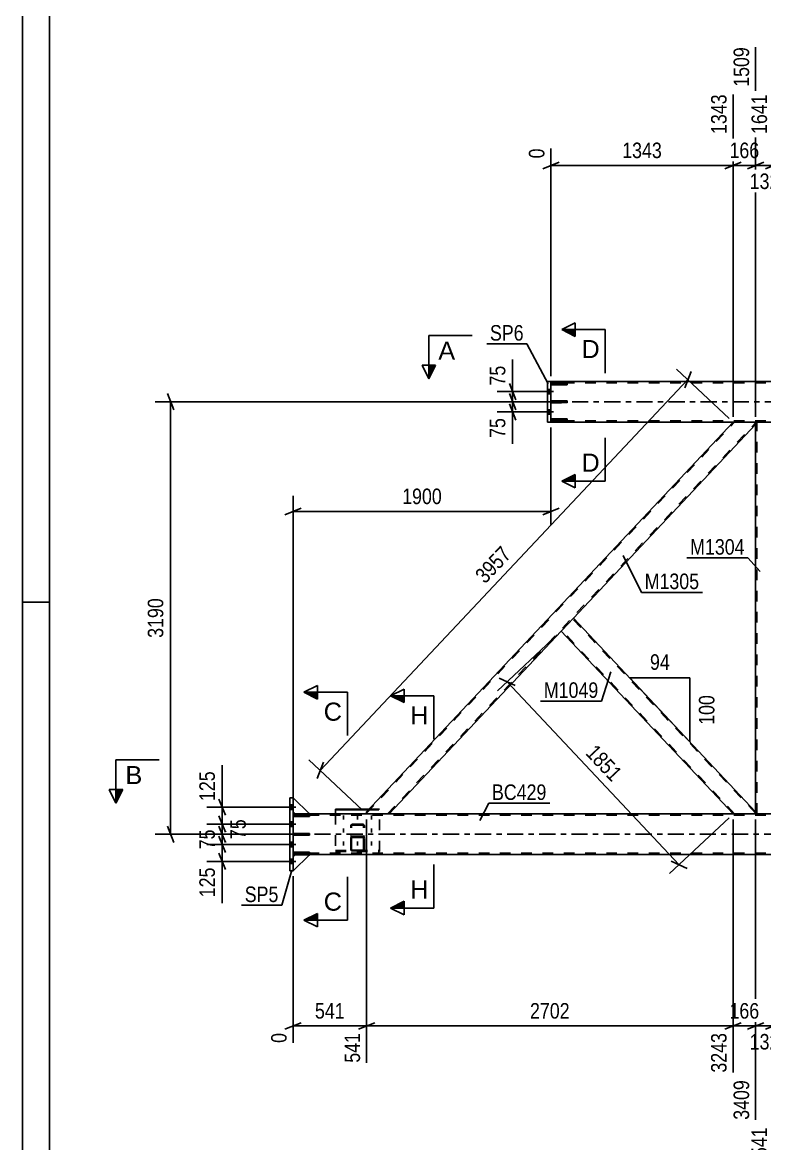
# Model space of a CAD drawing. Header units: millimetres. Extents: x -97 to 744, y -335 to 259.
# Drawn here: x -97.4 to 39.4, y -136.8 to 70 of the extents above; entities that cross this region are included whole.
import ezdxf

# ---------------------------------------------------------------- set-up
doc = ezdxf.new("R2010")
doc.units = ezdxf.units.MM
doc.linetypes.add('DXK_LINE_DOT2', pattern=[3.9198, 1.9599, -1.9599])
doc.linetypes.add('DXK_LINE_DOT3', pattern=[5.9187, 2.979, -0.9799, 0.9799, -0.9799])
doc.styles.add('Arial', font='ARIAL.TTF', dxfattribs={"height": 0.2})
doc.styles.add('Arial Narrow', font='ARIALN.TTF', dxfattribs={"height": 0.2})

# ---------------------------------------------------------------- blocks, each defined once
blk = doc.blocks.new('Unknown-761646924-1133')
at = {"color": 5, "linetype": 'Continuous'}
for p, q in [((-97.39, 259.06), (-97.39, -334.94)), ((-92.39, 254.06), (-92.39, -329.94)), ((-92.39, -36.94), (-97.39, -36.94))]:
    blk.add_line(p, q, dxfattribs=at)
blk = doc.blocks.new('Part-761646924-1869 - 1692')
at = {"color": 7, "linetype": 'DXK_LINE_DOT2'}
for p, q in [((3, 3.4), (0, 3.4)), ((0, 3.4), (0, 3.1)), ((0, 3.1), (3, 3.1)), ((0.38, 3.4), (0.38, 3.1)), ((3, 3.1), (3, 3.4))]:
    blk.add_line(p, q, dxfattribs=at)
blk = doc.blocks.new('Part-761646924-1875 - 1692')
at = {"color": 2, "linetype": 'Continuous'}
for p, q in [((0, -3.14), (3, -3.14)), ((0, -3.14), (0, -3.44)), ((3, -3.44), (0, -3.44)), ((3, -3.14), (3, -3.44))]:
    blk.add_line(p, q, dxfattribs=at)
at = {"color": 7, "linetype": 'DXK_LINE_DOT2'}
blk.add_line((0.38, -3.44), (0.38, -3.14), dxfattribs=at)
blk = doc.blocks.new('Part-761646924-1810 - 1692')
at = {"color": 2, "linetype": 'Continuous'}
for p, q in [((-47.5, -76), (-47.13, -76)), ((113.13, -76), (-44.5, -76)), ((349.28, -83.5), (-47.5, -83.5))]:
    blk.add_line(p, q, dxfattribs=at)
at = {"color": 7, "linetype": 'DXK_LINE_DOT2'}
for p, q in [((-47.5, -83.5), (-47.5, -76)), ((349.28, -76.25), (-47.5, -76.25)), ((-44.5, -76), (-47.13, -76)), ((349.28, -83.25), (-47.5, -83.25))]:
    blk.add_line(p, q, dxfattribs=at)
at = {"color": 7, "linetype": 'DXK_LINE_DOT3'}
blk.add_line((-49.5, -79.75), (349.28, -79.75), dxfattribs=at)
blk = doc.blocks.new('Part-761646924-1872 - 1692')
at = {"color": 7, "linetype": 'DXK_LINE_DOT2'}
for p, q in [((3, 0.12), (0, 0.12)), ((0, 0.12), (0, -0.18)), ((0.38, -0.18), (0.38, 0.12)), ((3, -0.18), (3, 0.12)), ((0, -0.18), (3, -0.18))]:
    blk.add_line(p, q, dxfattribs=at)
blk = doc.blocks.new('Part-761646924-1925 - 1692')
at = {"color": 7, "linetype": 'DXK_LINE_DOT2'}
for p, q in [((41.03, -3.75), (37.73, -3.75)), ((37.73, -4.16), (37.73, -3.75)), ((37.93, -76), (37.93, -3.75)), ((40.83, -76), (40.83, -3.75)), ((41.03, -4.16), (41.03, -3.75)), ((37.73, -76), (37.73, -75.59)), ((41.03, -76), (37.73, -76)), ((41.03, -76), (41.03, -75.59))]:
    blk.add_line(p, q, dxfattribs=at)
at = {"color": 2, "linetype": 'Continuous'}
for p, q in [((37.73, -75.59), (37.73, -4.16)), ((41.03, -75.59), (41.03, -4.16))]:
    blk.add_line(p, q, dxfattribs=at)
blk = doc.blocks.new('Part-761646924-1795 - 1692')
at = {"color": 2, "linetype": 'Continuous'}
for p, q in [((113.13, 3.75), (0, 3.75)), ((113.13, -3.75), (0, -3.75))]:
    blk.add_line(p, q, dxfattribs=at)
at = {"color": 7, "linetype": 'DXK_LINE_DOT2'}
for p, q in [((0, -3.75), (0, 3.75)), ((349.28, 3.5), (0, 3.5)), ((349.28, -3.5), (0, -3.5))]:
    blk.add_line(p, q, dxfattribs=at)
at = {"color": 7, "linetype": 'DXK_LINE_DOT3'}
blk.add_line((-2, 0), (349.28, 0), dxfattribs=at)
blk = doc.blocks.new('Part-761646924-1866 - 1692')
at = {"color": 7, "linetype": 'DXK_LINE_DOT2'}
for p, q in [((3, -3.17), (0, -3.17)), ((0, -3.17), (0, -3.47)), ((0, -3.47), (3, -3.47)), ((0.38, -3.47), (0.38, -3.17)), ((3, -3.47), (3, -3.17))]:
    blk.add_line(p, q, dxfattribs=at)
blk = doc.blocks.new('Part-761646924-1878 - 1692')
at = {"color": 2, "linetype": 'Continuous'}
for p, q in [((0, 3.14), (0, 3.44)), ((0, 3.44), (3, 3.44)), ((3, 3.14), (0, 3.14)), ((3, 3.44), (3, 3.14))]:
    blk.add_line(p, q, dxfattribs=at)
at = {"color": 7, "linetype": 'DXK_LINE_DOT2'}
blk.add_line((0.38, 3.14), (0.38, 3.44), dxfattribs=at)
blk = doc.blocks.new('Part-761646924-1943 - 1692')
at = {"color": 2, "linetype": 'Continuous'}
for p, q in [((0, 0.15), (3, 0.15)), ((0, 0.15), (0, -0.15)), ((3, 0.15), (3, -0.15)), ((3, -0.15), (0, -0.15))]:
    blk.add_line(p, q, dxfattribs=at)
at = {"color": 7, "linetype": 'DXK_LINE_DOT2'}
blk.add_line((0.38, -0.15), (0.38, 0.15), dxfattribs=at)
blk = doc.blocks.new('Part-761646924-2165 - 1692')
at = {"color": 2, "linetype": 'Continuous'}
for p, q in [((2.05, -42.1), (4.14, -39.87)), ((4.14, -39.87), (37.73, -75.59)), ((1.88, -42.28), (2.05, -42.1)), ((33.58, -76), (1.88, -42.28)), ((37.73, -75.59), (37.73, -76))]:
    blk.add_line(p, q, dxfattribs=at)
at = {"color": 7, "linetype": 'DXK_LINE_DOT2'}
for p, q in [((37.73, -75.88), (4, -40.02)), ((2.01, -42.14), (2.02, -42.13)), ((33.86, -76), (2.01, -42.14)), ((37.73, -76), (33.58, -76))]:
    blk.add_line(p, q, dxfattribs=at)
blk = doc.blocks.new('Part-761646924-1977 - 1692')
at = {"color": 2, "linetype": 'Continuous'}
for p, q in [((-47.5, -73), (-48.12, -73)), ((-48.12, -73), (-48.12, -86.5)), ((-47.5, -73), (-47.5, -76.18)), ((-47.5, -79.62), (-47.5, -76.48)), ((-47.5, -83.05), (-47.5, -79.92)), ((-47.5, -86.5), (-47.5, -83.35)), ((-47.5, -86.5), (-48.12, -86.5))]:
    blk.add_line(p, q, dxfattribs=at)
at = {"color": 7, "linetype": 'DXK_LINE_DOT2'}
for p, q in [((-48.12, -73), (-47.5, -73)), ((-47.5, -76.48), (-47.5, -76.18)), ((-47.5, -79.92), (-47.5, -79.62)), ((-47.5, -83.35), (-47.5, -83.05)), ((-48.12, -86.5), (-47.5, -86.5))]:
    blk.add_line(p, q, dxfattribs=at)
blk = doc.blocks.new('Part-761646924-1992 - 1692')
at = {"color": 2, "linetype": 'Continuous'}
for p, q in [((-0.63, -3.75), (-0.63, 3.75)), ((-0.63, 3.75), (0, 3.75)), ((0, 3.75), (0, 3.44)), ((0, 3.14), (0, 0.15)), ((0, -3.14), (0, -0.15)), ((-0.63, -3.75), (0, -3.75)), ((0, -3.75), (0, -3.44))]:
    blk.add_line(p, q, dxfattribs=at)
at = {"color": 7, "linetype": 'DXK_LINE_DOT2'}
for p, q in [((0, 3.75), (0, -0.15)), ((0, 3.44), (0, 3.14)), ((0, -0.15), (0, 0.15)), ((0, -3.44), (0, -3.14))]:
    blk.add_line(p, q, dxfattribs=at)
blk = doc.blocks.new('Part-761646924-2005 - 1692')
at = {"color": 7, "linetype": 'DXK_LINE_DOT2'}
for p, q in [((-44.5, -79.62), (-47.5, -79.62)), ((-47.5, -79.62), (-47.5, -79.92)), ((-47.5, -79.92), (-44.5, -79.92)), ((-47.12, -79.92), (-47.12, -79.62)), ((-44.5, -79.92), (-44.5, -79.62))]:
    blk.add_line(p, q, dxfattribs=at)
blk = doc.blocks.new('Part-761646924-2008 - 1692')
at = {"color": 2, "linetype": 'Continuous'}
for p, q in [((-47.5, -76.18), (-47.5, -76.48)), ((-47.5, -76.18), (-44.5, -76.18)), ((-47.5, -76.48), (-44.5, -76.48)), ((-44.5, -76.48), (-44.5, -76.18))]:
    blk.add_line(p, q, dxfattribs=at)
at = {"color": 7, "linetype": 'DXK_LINE_DOT2'}
blk.add_line((-47.12, -76.48), (-47.12, -76.18), dxfattribs=at)
blk = doc.blocks.new('Part-761646924-2011 - 1692')
at = {"color": 2, "linetype": 'Continuous'}
for p, q in [((-47.5, -83.05), (-47.5, -83.35)), ((-47.5, -83.05), (-44.5, -83.05)), ((-47.5, -83.35), (-44.5, -83.35)), ((-44.5, -83.35), (-44.5, -83.05))]:
    blk.add_line(p, q, dxfattribs=at)
at = {"color": 7, "linetype": 'DXK_LINE_DOT2'}
blk.add_line((-47.12, -83.35), (-47.12, -83.05), dxfattribs=at)
blk = doc.blocks.new('Part-761646924-2079 - 1692')
at = {"color": 2, "linetype": 'Continuous'}
for p, q in [((-47.13, -83.52), (-47.5, -83.89)), ((-47.5, -86.52), (-44.5, -83.52)), ((-44.5, -83.52), (-47.13, -83.52)), ((-47.5, -86.5), (-47.5, -86.52))]:
    blk.add_line(p, q, dxfattribs=at)
at = {"color": 7, "linetype": 'DXK_LINE_DOT2'}
blk.add_line((-47.5, -86.52), (-47.5, -83.89), dxfattribs=at)
blk = doc.blocks.new('Part-761646924-2014 - 1692')
at = {"color": 2, "linetype": 'Continuous'}
for p, q in [((-47.5, -79.62), (-47.5, -79.92)), ((-47.5, -79.62), (-44.5, -79.62)), ((-47.5, -79.92), (-44.5, -79.92)), ((-44.5, -79.92), (-44.5, -79.62))]:
    blk.add_line(p, q, dxfattribs=at)
at = {"color": 7, "linetype": 'DXK_LINE_DOT2'}
blk.add_line((-47.12, -79.92), (-47.12, -79.62), dxfattribs=at)
blk = doc.blocks.new('Part-761646924-2070 - 1692')
at = {"color": 7, "linetype": 'DXK_LINE_DOT2'}
for p, q in [((-47.13, -83.52), (-47.5, -83.89)), ((-47.5, -86.52), (-44.5, -83.52)), ((-47.5, -83.89), (-47.5, -86.52)), ((-44.5, -83.52), (-47.13, -83.52))]:
    blk.add_line(p, q, dxfattribs=at)
blk = doc.blocks.new('Part-761646924-2082 - 1692')
at = {"color": 7, "linetype": 'DXK_LINE_DOT2'}
for p, q in [((-47.5, -75.62), (-47.5, -73)), ((-47.5, -73), (-44.5, -76)), ((-47.13, -76), (-47.5, -75.62)), ((-44.5, -76), (-47.13, -76))]:
    blk.add_line(p, q, dxfattribs=at)
blk = doc.blocks.new('Part-761646924-2085 - 1692')
at = {"color": 2, "linetype": 'Continuous'}
for p, q in [((-47.5, -73), (-44.5, -76)), ((-47.5, -75.62), (-47.13, -76)), ((-44.5, -76), (-47.13, -76))]:
    blk.add_line(p, q, dxfattribs=at)
at = {"color": 7, "linetype": 'DXK_LINE_DOT2'}
blk.add_line((-47.5, -73), (-47.5, -75.62), dxfattribs=at)
blk = doc.blocks.new('Part-761646924-2145 - 1692')
at = {"color": 7, "linetype": 'DXK_LINE_DOT2'}
for p, q in [((-44.5, -76.18), (-47.5, -76.18)), ((-47.5, -76.18), (-47.5, -76.48)), ((-47.5, -76.48), (-44.5, -76.48)), ((-47.12, -76.48), (-47.12, -76.18)), ((-44.5, -76.48), (-44.5, -76.18))]:
    blk.add_line(p, q, dxfattribs=at)
blk = doc.blocks.new('Part-761646924-2148 - 1692')
at = {"color": 7, "linetype": 'DXK_LINE_DOT2'}
for p, q in [((-44.5, -83.05), (-47.5, -83.05)), ((-47.5, -83.05), (-47.5, -83.35)), ((-47.5, -83.35), (-44.5, -83.35)), ((-47.12, -83.35), (-47.12, -83.05)), ((-44.5, -83.35), (-44.5, -83.05))]:
    blk.add_line(p, q, dxfattribs=at)
blk = doc.blocks.new('Bolt-761646924-2156 - 1692')
at = {"linetype": 'Continuous'}
for points in [[(-0.63, 2.29), (-0.63, 1.46), (0, 1.46), (0, 2.29)], [(-0.63, 2.29), (-0.63, 1.46), (0, 1.46), (0, 2.29)], [(-0.63, -1.46), (-0.63, -2.29), (0, -2.29), (0, -1.46)], [(-0.63, -1.46), (-0.63, -2.29), (0, -2.29), (0, -1.46)]]:
    blk.add_hatch(color=1, dxfattribs=at).paths.add_polyline_path(points)
at = {"color": 1, "linetype": 'Continuous'}
for p, q in [((0, 2.29), (-0.63, 2.29)), ((0, 2.29), (-0.63, 2.29)), ((0.47, 1.88), (-2.5, 1.88)), ((0.47, 1.88), (-2.5, 1.88)), ((0, 1.46), (-0.63, 1.46)), ((0, 1.46), (-0.63, 1.46)), ((0.47, -1.87), (-2.5, -1.87)), ((0.47, -1.87), (-2.5, -1.87)), ((0, -1.46), (-0.63, -1.46)), ((0, -1.46), (-0.63, -1.46)), ((0, -2.29), (-0.63, -2.29)), ((0, -2.29), (-0.63, -2.29))]:
    blk.add_line(p, q, dxfattribs=at)
blk = doc.blocks.new('Bolt-761646924-2157 - 1692')
at = {"linetype": 'Continuous'}
for points in [[(-48.12, -74.34), (-48.12, -75.16), (-47.5, -75.16), (-47.5, -74.34)], [(-48.12, -74.34), (-48.12, -75.16), (-47.5, -75.16), (-47.5, -74.34)], [(-48.12, -74.34), (-48.12, -75.16), (-47.5, -75.16), (-47.5, -74.34)], [(-48.12, -77.46), (-48.12, -78.29), (-47.5, -78.29), (-47.5, -77.46)], [(-48.12, -77.46), (-48.12, -78.29), (-47.5, -78.29), (-47.5, -77.46)], [(-48.12, -81.21), (-48.12, -82.04), (-47.5, -82.04), (-47.5, -81.21)], [(-48.12, -81.21), (-48.12, -82.04), (-47.5, -82.04), (-47.5, -81.21)], [(-48.12, -84.34), (-48.12, -85.16), (-47.5, -85.16), (-47.5, -84.34)], [(-48.12, -84.34), (-48.12, -85.16), (-47.5, -85.16), (-47.5, -84.34)], [(-48.12, -84.34), (-48.12, -85.16), (-47.5, -85.16), (-47.5, -84.34)]]:
    blk.add_hatch(color=1, dxfattribs=at).paths.add_polyline_path(points)
at = {"color": 1, "linetype": 'Continuous'}
for p, q in [((-47.5, -74.34), (-48.12, -74.34)), ((-47.5, -74.34), (-48.12, -74.34)), ((-47.5, -74.34), (-48.12, -74.34)), ((-47.02, -74.75), (-50, -74.75)), ((-47.02, -74.75), (-50, -74.75)), ((-47.02, -74.75), (-50, -74.75)), ((-47.5, -75.16), (-48.12, -75.16)), ((-47.5, -75.16), (-48.12, -75.16)), ((-47.5, -75.16), (-48.12, -75.16)), ((-47.02, -77.87), (-50, -77.87)), ((-47.02, -77.87), (-50, -77.87)), ((-47.5, -77.46), (-48.12, -77.46)), ((-47.5, -77.46), (-48.12, -77.46)), ((-47.5, -78.29), (-48.12, -78.29)), ((-47.5, -78.29), (-48.12, -78.29)), ((-47.02, -81.62), (-50, -81.62)), ((-47.02, -81.62), (-50, -81.62)), ((-47.5, -81.21), (-48.12, -81.21)), ((-47.5, -81.21), (-48.12, -81.21)), ((-47.5, -82.04), (-48.12, -82.04)), ((-47.5, -82.04), (-48.12, -82.04)), ((-47.02, -84.75), (-50, -84.75)), ((-47.02, -84.75), (-50, -84.75)), ((-47.02, -84.75), (-50, -84.75)), ((-47.5, -84.34), (-48.12, -84.34)), ((-47.5, -84.34), (-48.12, -84.34)), ((-47.5, -84.34), (-48.12, -84.34)), ((-47.5, -85.16), (-48.12, -85.16)), ((-47.5, -85.16), (-48.12, -85.16)), ((-47.5, -85.16), (-48.12, -85.16))]:
    blk.add_line(p, q, dxfattribs=at)
blk = doc.blocks.new('Part-761646924-2185 - 1692')
at = {"color": 2, "linetype": 'Continuous'}
for p, q in [((-33.97, -75.59), (33.58, -3.75)), ((37.73, -3.75), (37.73, -4.16)), ((37.73, -4.16), (4.14, -39.87)), ((-29.83, -76), (1.88, -42.28)), ((-33.97, -76), (-33.97, -75.59))]:
    blk.add_line(p, q, dxfattribs=at)
at = {"color": 7, "linetype": 'DXK_LINE_DOT2'}
for p, q in [((-33.97, -75.88), (33.86, -3.75)), ((-30.11, -76), (37.73, -3.87)), ((33.58, -3.75), (37.73, -3.75)), ((1.88, -42.28), (4.14, -39.87)), ((-33.97, -76), (-29.83, -76))]:
    blk.add_line(p, q, dxfattribs=at)
blk = doc.blocks.new('Part-761646924-2195 - 1692')
at = {"color": 7, "linetype": 'DXK_LINE_DOT2'}
for p, q in [((-36.87, -78.19), (-36.85, -78.08)), ((-36.87, -82.5), (-36.87, -78.19)), ((-36.85, -78.08), (-36.79, -77.99)), ((-36.79, -77.99), (-36.69, -77.93)), ((-36.71, -78.14), (-36.72, -78.19)), ((-36.72, -82.5), (-36.72, -78.19)), ((-36.68, -78.09), (-36.71, -78.14)), ((-36.69, -77.93), (-36.57, -77.91)), ((-36.63, -78.06), (-36.68, -78.09)), ((-36.57, -78.05), (-36.63, -78.06)), ((-36.57, -77.91), (-34.67, -77.91)), ((-36.57, -78.05), (-34.67, -78.05)), ((-34.67, -77.91), (-34.56, -77.93)), ((-34.62, -78.06), (-34.67, -78.05)), ((-34.57, -78.09), (-34.62, -78.06)), ((-34.54, -78.14), (-34.57, -78.09)), ((-34.56, -77.93), (-34.46, -77.99)), ((-34.52, -78.19), (-34.54, -78.14)), ((-34.52, -82.5), (-34.52, -78.19)), ((-34.46, -77.99), (-34.4, -78.08)), ((-34.4, -78.08), (-34.37, -78.19)), ((-34.37, -82.5), (-34.37, -78.19)), ((-36.85, -80.08), (-36.87, -79.98)), ((-36.85, -80.36), (-36.87, -80.48)), ((-36.79, -80.18), (-36.85, -80.08)), ((-36.69, -80.24), (-36.79, -80.18)), ((-36.72, -79.98), (-36.71, -80.03)), ((-36.72, -80.48), (-36.71, -80.42)), ((-36.71, -80.03), (-36.68, -80.08)), ((-36.71, -80.42), (-36.68, -80.37)), ((-36.57, -80.16), (-36.69, -80.19)), ((-36.57, -80.26), (-36.69, -80.24)), ((-36.68, -80.08), (-36.63, -80.11)), ((-36.68, -80.37), (-36.63, -80.33)), ((-36.63, -80.11), (-36.57, -80.12)), ((-36.63, -80.33), (-36.57, -80.32)), ((-36.57, -80.12), (-34.67, -80.12)), ((-36.57, -80.16), (-34.67, -80.16)), ((-36.57, -80.26), (-34.67, -80.26)), ((-36.57, -80.32), (-34.67, -80.32)), ((-34.67, -80.12), (-34.62, -80.11)), ((-34.56, -80.19), (-34.67, -80.16)), ((-34.56, -80.24), (-34.67, -80.26)), ((-34.67, -80.32), (-34.62, -80.33)), ((-34.62, -80.11), (-34.57, -80.08)), ((-34.62, -80.33), (-34.57, -80.37)), ((-34.57, -80.08), (-34.54, -80.03)), ((-34.57, -80.37), (-34.54, -80.42)), ((-34.46, -80.18), (-34.56, -80.24)), ((-34.54, -80.03), (-34.52, -79.98)), ((-34.54, -80.42), (-34.52, -80.48)), ((-34.4, -80.08), (-34.46, -80.18)), ((-34.37, -79.98), (-34.4, -80.08)), ((-34.37, -80.48), (-34.4, -80.36)), ((-36.87, -82.5), (-36.85, -82.63)), ((-36.71, -82.56), (-36.72, -82.5)), ((-36.68, -82.62), (-36.71, -82.56)), ((-36.63, -82.65), (-36.68, -82.62)), ((-36.57, -82.66), (-36.63, -82.65)), ((-36.57, -82.66), (-34.67, -82.66)), ((-34.62, -82.65), (-34.67, -82.66)), ((-34.57, -82.62), (-34.62, -82.65)), ((-34.54, -82.56), (-34.57, -82.62)), ((-34.52, -82.5), (-34.54, -82.56)), ((-34.4, -82.63), (-34.37, -82.5)), ((-36.69, -82.8), (-36.57, -82.82)), ((-36.57, -82.82), (-34.67, -82.82)), ((-34.67, -82.82), (-34.56, -82.8))]:
    blk.add_line(p, q, dxfattribs=at)
for centre, start, end in [((-36.56, -80.47), 114.32, 159.2417), ((-34.69, -80.47), 20.7583, 65.68), ((-36.56, -82.52), 200.7583, 245.68), ((-34.69, -82.52), 294.32, 339.2417)]:
    blk.add_arc(centre, 0.31, start, end, dxfattribs=at)
blk = doc.blocks.new('Part-761646924-2203 - 1692')
at = {"color": 2, "linetype": 'Continuous'}
for p, q in [((-39.69, -75.13), (-33.54, -75.13)), ((-39.69, -76), (-39.69, -75.13)), ((-39.69, -75.27), (-33.67, -75.27))]:
    blk.add_line(p, q, dxfattribs=at)
at = {"color": 7, "linetype": 'DXK_LINE_DOT2'}
for p, q in [((-39.69, -76), (-39.69, -82.9)), ((-33.67, -75.27), (-31.56, -75.27)), ((-33.54, -75.13), (-31.56, -75.13)), ((-31.56, -82.9), (-31.56, -75.13)), ((-39.69, -82.76), (-31.56, -82.76)), ((-39.69, -82.9), (-31.56, -82.9))]:
    blk.add_line(p, q, dxfattribs=at)
blk = doc.blocks.new('Bolt-761646924-2204 - 1692')
at = {"color": 1, "linetype": 'DXK_LINE_DOT2'}
for p, q in [((-38.19, -76.29), (-38.19, -77)), ((-35.62, -76.29), (-35.62, -77)), ((-33.06, -76.29), (-33.06, -77)), ((-38.19, -78.7), (-38.19, -79.41)), ((-33.06, -78.7), (-33.06, -79.41)), ((-38.19, -81.11), (-38.19, -81.82)), ((-35.62, -81.11), (-35.62, -81.82)), ((-33.06, -81.11), (-33.06, -81.82))]:
    blk.add_line(p, q, dxfattribs=at)
blk = doc.blocks.new('StraightDimension-761646924-2824 - 1692')
at = {"color": 7, "linetype": 'Continuous'}
for p, q in [((37.73, -77), (37.73, -132.4)), ((41.03, -76.59), (41.03, -141.1)), ((36.23, -115.69), (39.23, -114.49)), ((37.73, -115.09), (41.03, -115.09)), ((42.53, -114.49), (39.53, -115.69))]:
    blk.add_line(p, q, dxfattribs=at)
at = {"color": 0}
blk.add_wipeout([(42.72, -120.04), (42.72, -115.84), (36.03, -115.84), (36.03, -120.04)], dxfattribs=at)
at = {"color": 0, "linetype": 'Continuous'}
blk.add_wipeout([(40.43, -133.19), (36.23, -133.19), (36.23, -141.7), (40.43, -141.7)], dxfattribs=at)
at = {"color": 3, "style": 'Arial Narrow'}
blk.add_text('132', height=2.863, dxfattribs=at).set_placement((36.63, -119.44))
at = {"color": 3, "linetype": 'Continuous', "style": 'Arial Narrow'}
blk.add_text('3541', height=2.863, rotation=90.0002, dxfattribs=at).set_placement((39.83, -141.1))
blk = doc.blocks.new('StraightDimension-761646924-3121 - 1692')
at = {"color": 7, "linetype": 'Continuous'}
for p, q in [((0, -4.75), (0, -22.62)), ((-47.5, -75), (-47.5, -17.37)), ((-46, -19.62), (-49, -20.82)), ((-47.5, -20.22), (0, -20.22)), ((-1.5, -20.82), (1.5, -19.62))]:
    blk.add_line(p, q, dxfattribs=at)
at = {"color": 0}
blk.add_wipeout([(-19.49, -19.47), (-19.49, -15.27), (-28.01, -15.27), (-28.01, -19.47)], dxfattribs=at)
at = {"color": 3, "style": 'Arial Narrow'}
blk.add_text('1900', height=2.863, dxfattribs=at).set_placement((-27.41, -18.87))
blk = doc.blocks.new('StraightDimension-761646924-3189 - 1692')
at = {"color": 7, "linetype": 'Continuous'}
for p, q in [((32.86, -3.06), (23.17, 6.04)), ((24.66, 2.58), (25.84, 5.59)), ((-42.51, -67.97), (25.25, 4.09)), ((-34.7, -75.31), (-44.59, -66.02)), ((-41.92, -66.47), (-43.1, -69.47))]:
    blk.add_line(p, q, dxfattribs=at)
at = {"color": 0}
blk.add_wipeout([(-6.26, -28.33), (-9.32, -25.45), (-15.15, -31.65), (-12.09, -34.53)], dxfattribs=at)
at = {"color": 3, "style": 'Arial Narrow'}
blk.add_text('3957', height=2.863, rotation=46.7591, dxfattribs=at).set_placement((-12.12, -33.68))
blk = doc.blocks.new('StraightDimension-761646924-3138 - 1692')
at = {"color": 7, "linetype": 'Continuous'}
for p, q in [((-7.65, 3.38), (-6.45, 0.38)), ((-2.46, 1.88), (-9.9, 1.88)), ((-6.45, -1.5), (-7.65, 1.5)), ((-7.05, 0), (-7.05, 1.88)), ((-1, 0), (-9.9, 0))]:
    blk.add_line(p, q, dxfattribs=at)
at = {"color": 0}
blk.add_wipeout([(-7.8, 7.26), (-12, 7.26), (-12, 2.4), (-7.8, 2.4)], dxfattribs=at)
at = {"color": 7, "linetype": 'Continuous'}
blk.add_line((-7.05, 1.88), (-7.05, 7.78), dxfattribs=at)
blk.add_line((-7.05, 1.88), (-7.05, 7.78), dxfattribs=at)
at = {"color": 3, "style": 'Arial Narrow'}
blk.add_text('75', height=2.863, rotation=90.0002, dxfattribs=at).set_placement((-8.4, 3))
blk = doc.blocks.new('StraightDimension-761646924-3228 - 1692')
at = {"color": 7, "linetype": 'Continuous'}
for p, q in [((-61.17, -76.37), (-59.97, -79.37)), ((-49.12, -77.87), (-62.97, -77.87)), ((-59.97, -81.25), (-61.17, -78.25)), ((-60.57, -79.75), (-60.57, -77.87)), ((-48.5, -79.75), (-62.97, -79.75))]:
    blk.add_line(p, q, dxfattribs=at)
at = {"color": 0}
blk.add_wipeout([(-55.62, -76.38), (-59.82, -76.38), (-59.82, -81.24), (-55.62, -81.24)], dxfattribs=at)
at = {"color": 3, "style": 'Arial Narrow'}
blk.add_text('75', height=2.863, rotation=90.0002, dxfattribs=at).set_placement((-56.22, -80.64))
blk = doc.blocks.new('StraightDimension-761646924-2552 - 1692')
at = {"color": 7, "linetype": 'Continuous'}
for p, q in [((1.15, -42.97), (-9.83, -53.29)), ((-6.61, -52.33), (-9.54, -50.96)), ((-8.08, -51.64), (23.63, -85.36)), ((32.86, -76.69), (21.88, -87.01)), ((22.17, -84.68), (25.09, -86.04))]:
    blk.add_line(p, q, dxfattribs=at)
at = {"color": 0}
blk.add_wipeout([(11.24, -71.09), (14.3, -68.21), (8.47, -62.01), (5.41, -64.89)], dxfattribs=at)
at = {"color": 3, "style": 'Arial Narrow'}
blk.add_text('1851', height=2.863, rotation=-46.7591, dxfattribs=at).set_placement((6.25, -64.91))
blk = doc.blocks.new('StraightDimension-761646924-2284 - 1692')
at = {"color": 7, "linetype": 'Continuous'}
for p, q in [((33.58, -2.75), (33.58, 56.69)), ((0, 4.75), (0, 46.71)), ((1.5, 44.18), (-1.5, 42.98)), ((0, 43.58), (33.58, 43.58)), ((32.08, 42.98), (35.08, 44.18))]:
    blk.add_line(p, q, dxfattribs=at)
at = {"color": 0, "linetype": 'Continuous'}
for points in [[(32.98, 57.29), (28.78, 57.29), (28.78, 48.78), (32.98, 48.78)], [(-0.6, 47.31), (-4.8, 47.31), (-4.8, 44.28), (-0.6, 44.28)]]:
    blk.add_wipeout(points, dxfattribs=at)
at = {"color": 0}
blk.add_wipeout([(21.05, 44.33), (21.05, 48.53), (12.54, 48.53), (12.54, 44.33)], dxfattribs=at)
at = {"color": 3, "linetype": 'Continuous', "style": 'Arial Narrow'}
for s, height, p in [('1343', 2.863, (32.38, 49.38)), ('0', 2.86, (-1.2, 44.88))]:
    blk.add_text(s, height=height, rotation=90.0002, dxfattribs=at).set_placement(p)
at = {"color": 3, "style": 'Arial Narrow'}
blk.add_text('1343', height=2.863, dxfattribs=at).set_placement((13.14, 44.93))
blk = doc.blocks.new('StraightDimension-761646924-2297 - 1692')
at = {"color": 7, "linetype": 'Continuous'}
for p, q in [((37.73, -2.75), (37.73, 65.39)), ((33.58, -2.75), (33.58, 56.69)), ((32.08, 42.98), (35.08, 44.18)), ((33.58, 43.58), (37.73, 43.58)), ((39.23, 44.18), (36.23, 42.98))]:
    blk.add_line(p, q, dxfattribs=at)
at = {"color": 0, "linetype": 'Continuous'}
blk.add_wipeout([(37.13, 65.99), (32.93, 65.99), (32.93, 57.48), (37.13, 57.48)], dxfattribs=at)
at = {"color": 0}
blk.add_wipeout([(39, 44.33), (39, 48.53), (32.31, 48.53), (32.31, 44.33)], dxfattribs=at)
at = {"color": 3, "linetype": 'Continuous', "style": 'Arial Narrow'}
blk.add_text('1509', height=2.863, rotation=90.0002, dxfattribs=at).set_placement((36.53, 58.08))
at = {"color": 3, "style": 'Arial Narrow'}
blk.add_text('166', height=2.863, dxfattribs=at).set_placement((32.91, 44.93))
blk = doc.blocks.new('StraightDimension-761646924-2312 - 1692')
at = {"color": 7, "linetype": 'Continuous'}
for p, q in [((37.73, -2.75), (37.73, 65.39)), ((41.03, -3.16), (41.03, 56.69)), ((36.23, 42.98), (39.23, 44.18)), ((37.73, 43.58), (41.03, 43.58)), ((42.53, 44.18), (39.53, 42.98))]:
    blk.add_line(p, q, dxfattribs=at)
at = {"color": 0, "linetype": 'Continuous'}
blk.add_wipeout([(40.43, 57.29), (36.23, 57.29), (36.23, 48.78), (40.43, 48.78)], dxfattribs=at)
at = {"color": 0}
blk.add_wipeout([(42.72, 38.63), (42.72, 42.83), (36.03, 42.83), (36.03, 38.63)], dxfattribs=at)
at = {"color": 3, "linetype": 'Continuous', "style": 'Arial Narrow'}
blk.add_text('1641', height=2.863, rotation=90.0002, dxfattribs=at).set_placement((39.83, 49.38))
at = {"color": 3, "style": 'Arial Narrow'}
blk.add_text('132', height=2.863, dxfattribs=at).set_placement((36.63, 39.23))
blk = doc.blocks.new('StraightDimension-761646924-2840 - 1692')
at = {"color": 7, "linetype": 'Continuous'}
for p, q in [((33.58, -77), (33.58, -123.7)), ((37.73, -77), (37.73, -132.4)), ((32.08, -115.69), (35.08, -114.49)), ((33.58, -115.09), (37.73, -115.09)), ((39.23, -114.49), (36.23, -115.69))]:
    blk.add_line(p, q, dxfattribs=at)
at = {"color": 0}
blk.add_wipeout([(39, -114.34), (39, -110.14), (32.31, -110.14), (32.31, -114.34)], dxfattribs=at)
at = {"color": 0, "linetype": 'Continuous'}
blk.add_wipeout([(37.13, -124.49), (32.93, -124.49), (32.93, -133), (37.13, -133)], dxfattribs=at)
at = {"color": 3, "style": 'Arial Narrow'}
blk.add_text('166', height=2.863, dxfattribs=at).set_placement((32.91, -113.74))
at = {"color": 3, "linetype": 'Continuous', "style": 'Arial Narrow'}
blk.add_text('3409', height=2.863, rotation=90.0002, dxfattribs=at).set_placement((36.53, -132.4))
blk = doc.blocks.new('StraightDimension-761646924-2860 - 1692')
at = {"color": 7, "linetype": 'Continuous'}
for p, q in [((-33.97, -77), (-33.97, -121.87)), ((33.58, -77), (33.58, -123.7)), ((-32.47, -114.49), (-35.47, -115.69)), ((-33.97, -115.09), (33.58, -115.09)), ((32.08, -115.69), (35.08, -114.49))]:
    blk.add_line(p, q, dxfattribs=at)
at = {"color": 0}
blk.add_wipeout([(4.06, -114.34), (4.06, -110.14), (-4.45, -110.14), (-4.45, -114.34)], dxfattribs=at)
at = {"color": 0, "linetype": 'Continuous'}
blk.add_wipeout([(32.98, -115.79), (28.78, -115.79), (28.78, -124.3), (32.98, -124.3)], dxfattribs=at)
at = {"color": 3, "style": 'Arial Narrow'}
blk.add_text('2702', height=2.863, dxfattribs=at).set_placement((-3.85, -113.74))
at = {"color": 3, "linetype": 'Continuous', "style": 'Arial Narrow'}
blk.add_text('3243', height=2.863, rotation=90.0002, dxfattribs=at).set_placement((32.38, -123.7))
blk = doc.blocks.new('StraightDimension-761646924-2880 - 1692')
at = {"color": 7, "linetype": 'Continuous'}
for p, q in [((-33.97, -77), (-33.97, -121.87)), ((-47.5, -87.5), (-47.5, -118.22)), ((-46, -114.49), (-49, -115.69)), ((-47.5, -115.09), (-33.97, -115.09)), ((-35.47, -115.69), (-32.47, -114.49))]:
    blk.add_line(p, q, dxfattribs=at)
at = {"color": 0}
blk.add_wipeout([(-37.4, -114.34), (-37.4, -110.14), (-44.08, -110.14), (-44.08, -114.34)], dxfattribs=at)
at = {"color": 0, "linetype": 'Continuous'}
for points in [[(-48.1, -115.79), (-52.3, -115.79), (-52.3, -118.82), (-48.1, -118.82)], [(-34.58, -115.79), (-38.78, -115.79), (-38.78, -122.47), (-34.58, -122.47)]]:
    blk.add_wipeout(points, dxfattribs=at)
at = {"color": 3, "style": 'Arial Narrow'}
blk.add_text('541', height=2.863, dxfattribs=at).set_placement((-43.48, -113.74))
at = {"color": 3, "linetype": 'Continuous', "style": 'Arial Narrow'}
for s, height, p in [('0', 2.86, (-48.7, -118.22)), ('541', 2.863, (-35.17, -121.87))]:
    blk.add_text(s, height=height, rotation=90.0002, dxfattribs=at).set_placement(p)
blk = doc.blocks.new('StraightDimension-761646924-3146 - 1692')
at = {"color": 7, "linetype": 'Continuous'}
for p, q in [((-7.65, 1.5), (-6.45, -1.5)), ((-1, 0), (-9.9, 0)), ((-2.46, -1.88), (-9.9, -1.88)), ((-6.45, -3.38), (-7.65, -0.38)), ((-7.05, -1.88), (-7.05, 0))]:
    blk.add_line(p, q, dxfattribs=at)
at = {"color": 0}
blk.add_wipeout([(-7.8, -2.4), (-12, -2.4), (-12, -7.26), (-7.8, -7.26)], dxfattribs=at)
at = {"color": 7, "linetype": 'Continuous'}
blk.add_line((-7.05, -1.88), (-7.05, -7.78), dxfattribs=at)
blk.add_line((-7.05, -1.88), (-7.05, -7.78), dxfattribs=at)
at = {"color": 3, "style": 'Arial Narrow'}
blk.add_text('75', height=2.863, rotation=90.0002, dxfattribs=at).set_placement((-8.4, -6.66))
blk = doc.blocks.new('AngleDimension-761646924-3214 - 1692')
at = {"color": 7, "linetype": 'Continuous'}
for p, q in [((15.55, -52), (14.53, -50.93)), ((25.63, -50.93), (14.53, -50.93)), ((25.63, -62.73), (14.53, -50.93)), ((25.63, -62.73), (25.63, -50.93))]:
    blk.add_line(p, q, dxfattribs=at)
at = {"color": 0}
for points in [[(22.51, -50.03), (22.51, -45.83), (17.66, -45.83), (17.66, -50.03)], [(30.73, -53.49), (26.53, -53.49), (26.53, -60.17), (30.73, -60.17)]]:
    blk.add_wipeout(points, dxfattribs=at)
at = {"color": 3, "style": 'Arial Narrow'}
blk.add_text('94', height=2.863, dxfattribs=at).set_placement((18.26, -49.43))
blk.add_text('100', height=2.863, rotation=90.0002, dxfattribs=at).set_placement((30.13, -59.57))
blk = doc.blocks.new('StraightDimension-761646924-3245 - 1692')
at = {"color": 7, "linetype": 'Continuous'}
for p, q in [((-61.17, -78.25), (-59.97, -81.25)), ((-48.5, -79.75), (-63.42, -79.75)), ((-59.97, -83.12), (-61.17, -80.12)), ((-60.57, -81.62), (-60.57, -79.75)), ((-49.12, -81.62), (-63.42, -81.62))]:
    blk.add_line(p, q, dxfattribs=at)
at = {"color": 0}
blk.add_wipeout([(-61.32, -78.26), (-65.52, -78.26), (-65.52, -83.12), (-61.32, -83.12)], dxfattribs=at)
at = {"color": 3, "style": 'Arial Narrow'}
blk.add_text('75', height=2.863, rotation=90.0002, dxfattribs=at).set_placement((-61.92, -82.52))
blk = doc.blocks.new('StraightDimension-761646924-3262 - 1692')
at = {"color": 7, "linetype": 'Continuous'}
for p, q in [((-61.17, -80.12), (-59.97, -83.12)), ((-49.12, -81.62), (-63.42, -81.62)), ((-60.57, -84.75), (-60.57, -81.62)), ((-49.12, -84.75), (-63.42, -84.75)), ((-59.97, -86.25), (-61.17, -83.25))]:
    blk.add_line(p, q, dxfattribs=at)
at = {"color": 0}
blk.add_wipeout([(-61.32, -85.27), (-65.52, -85.27), (-65.52, -91.96), (-61.32, -91.96)], dxfattribs=at)
at = {"color": 7, "linetype": 'Continuous'}
blk.add_line((-60.57, -84.75), (-60.57, -92.48), dxfattribs=at)
blk.add_line((-60.57, -84.75), (-60.57, -92.48), dxfattribs=at)
at = {"color": 3, "style": 'Arial Narrow'}
blk.add_text('125', height=2.863, rotation=90.0002, dxfattribs=at).set_placement((-61.92, -91.36))
blk = doc.blocks.new('StraightDimension-761646924-3275 - 1692')
at = {"color": 7, "linetype": 'Continuous'}
for p, q in [((-61.17, -73.25), (-59.97, -76.25)), ((-49.12, -74.75), (-63.42, -74.75)), ((-59.97, -79.37), (-61.17, -76.37)), ((-60.57, -77.87), (-60.57, -74.75)), ((-49.12, -77.87), (-63.42, -77.87))]:
    blk.add_line(p, q, dxfattribs=at)
at = {"color": 0}
blk.add_wipeout([(-61.32, -67.54), (-65.52, -67.54), (-65.52, -74.22), (-61.32, -74.22)], dxfattribs=at)
at = {"color": 7, "linetype": 'Continuous'}
blk.add_line((-60.57, -74.75), (-60.57, -67.02), dxfattribs=at)
blk.add_line((-60.57, -74.75), (-60.57, -67.02), dxfattribs=at)
at = {"color": 3, "style": 'Arial Narrow'}
blk.add_text('125', height=2.863, rotation=90.0002, dxfattribs=at).set_placement((-61.92, -73.62))
blk = doc.blocks.new('StraightDimension-761646924-10900 - 1692')
at = {"color": 7, "linetype": 'Continuous'}
for p, q in [((-69.48, -1.5), (-70.68, 1.5)), ((-1, 0), (-72.93, 0)), ((-70.08, -79.75), (-70.08, 0)), ((-70.68, -78.25), (-69.48, -81.25)), ((-49.12, -79.75), (-72.93, -79.75))]:
    blk.add_line(p, q, dxfattribs=at)
at = {"color": 0}
blk.add_wipeout([(-70.83, -35.62), (-75.03, -35.62), (-75.03, -44.13), (-70.83, -44.13)], dxfattribs=at)
at = {"color": 3, "style": 'Arial Narrow'}
blk.add_text('3190', height=2.863, rotation=90.0002, dxfattribs=at).set_placement((-71.43, -43.53))
blk = doc.blocks.new('Mark-761646924-1806 - 1692')
at = {"color": 0}
blk.add_wipeout([(-0.81, -73.42), (-0.81, -70.42), (-10.86, -70.42), (-10.86, -73.42)], dxfattribs=at)
blk.add_wipeout([(-0.81, -73.42), (-0.81, -70.42), (-10.86, -70.42), (-10.86, -73.42)], dxfattribs=at)
at = {"color": 30, "linetype": 'Continuous'}
for p, q in [((-13.09, -77.22), (-11.46, -74.02)), ((-11.46, -74.02), (-0.21, -74.02))]:
    blk.add_line(p, q, dxfattribs=at)
at = {"color": 3, "style": 'Arial Narrow'}
blk.add_text('BC429', height=2.863, dxfattribs=at).set_placement((-10.86, -73.42))
blk = doc.blocks.new('SectionMark-761646924-11149 - 1692')
at = {"linetype": 'Continuous'}
for points in [[(-27.06, -54.23), (-27.06, -55.48), (-29.56, -54.23)], [(-27.06, -92.1), (-27.06, -93.35), (-29.56, -93.35)]]:
    blk.add_hatch(color=6, dxfattribs=at).paths.add_polyline_path(points)
at = {"color": 6, "linetype": 'Continuous'}
for p, q in [((-29.56, -54.23), (-27.06, -52.98)), ((-27.06, -55.48), (-27.06, -52.98)), ((-21.56, -54.23), (-29.56, -54.23)), ((-29.56, -54.23), (-27.06, -55.48)), ((-29.56, -93.35), (-27.06, -92.1)), ((-27.06, -92.1), (-27.06, -94.6)), ((-21.56, -93.35), (-29.56, -93.35)), ((-27.06, -94.6), (-29.56, -93.35))]:
    blk.add_line(p, q, dxfattribs=at)
at = {"color": 0, "linetype": 'Continuous'}
for points in [[(-22.56, -59.48), (-22.56, -55.98), (-25.93, -55.98), (-25.93, -59.48)], [(-22.56, -91.6), (-22.56, -88.1), (-25.93, -88.1), (-25.93, -91.6)]]:
    blk.add_wipeout(points, dxfattribs=at)
at = {"color": 6, "linetype": 'Continuous'}
for p, q in [((-21.56, -54.23), (-21.56, -62.23)), ((-21.56, -93.35), (-21.56, -85.35))]:
    blk.add_line(p, q, dxfattribs=at)
at = {"color": 3, "linetype": 'Continuous', "style": 'Arial'}
for p in [(-25.93, -59.48), (-25.93, -91.6)]:
    blk.add_text('H', height=3.34, dxfattribs=at).set_placement(p)
blk = doc.blocks.new('SectionMark-761646924-3425 - 1692')
at = {"linetype": 'Continuous'}
for points in [[(-43, -53.56), (-43, -54.81), (-45.5, -53.56)], [(-43, -94.34), (-43, -95.59), (-45.5, -95.59)]]:
    blk.add_hatch(color=6, dxfattribs=at).paths.add_polyline_path(points)
at = {"color": 6, "linetype": 'Continuous'}
for p, q in [((-45.5, -53.56), (-43, -52.31)), ((-37.5, -53.56), (-45.5, -53.56)), ((-45.5, -53.56), (-43, -54.81)), ((-43, -54.81), (-43, -52.31)), ((-45.5, -95.59), (-43, -94.34)), ((-43, -94.34), (-43, -96.84)), ((-37.5, -95.59), (-45.5, -95.59)), ((-43, -96.84), (-45.5, -95.59))]:
    blk.add_line(p, q, dxfattribs=at)
at = {"color": 0, "linetype": 'Continuous'}
for points in [[(-38.5, -58.81), (-38.5, -55.31), (-41.87, -55.31), (-41.87, -58.81)], [(-38.5, -93.84), (-38.5, -90.34), (-41.87, -90.34), (-41.87, -93.84)]]:
    blk.add_wipeout(points, dxfattribs=at)
at = {"color": 6, "linetype": 'Continuous'}
for p, q in [((-37.5, -53.56), (-37.5, -61.56)), ((-37.5, -95.59), (-37.5, -87.59))]:
    blk.add_line(p, q, dxfattribs=at)
at = {"color": 3, "linetype": 'Continuous', "style": 'Arial'}
for p in [(-41.87, -58.81), (-41.87, -93.84)]:
    blk.add_text('C', height=3.34, dxfattribs=at).set_placement(p)
blk = doc.blocks.new('Mark-761646924-1921 - 1692')
at = {"color": 0}
blk.add_wipeout([(35.72, -28.19), (35.72, -25.19), (25.66, -25.19), (25.66, -28.19)], dxfattribs=at)
blk.add_wipeout([(35.72, -28.19), (35.72, -25.19), (25.66, -25.19), (25.66, -28.19)], dxfattribs=at)
at = {"color": 30, "linetype": 'Continuous'}
for p in [(25.06, -28.79), (38.56, -31.3)]:
    blk.add_line(p, (36.32, -28.79), dxfattribs=at)
at = {"color": 3, "style": 'Arial Narrow'}
blk.add_text('M1304', height=2.863, dxfattribs=at).set_placement((25.66, -28.19))
blk = doc.blocks.new('Mark-761646924-1973 - 1692')
at = {"color": 0}
blk.add_wipeout([(-50.2, -92.25), (-50.2, -89.25), (-56.42, -89.25), (-56.42, -92.25)], dxfattribs=at)
blk.add_wipeout([(-50.2, -92.25), (-50.2, -89.25), (-56.42, -89.25), (-56.42, -92.25)], dxfattribs=at)
at = {"color": 30, "linetype": 'Continuous'}
for p in [(-47.77, -86.35), (-57.02, -92.85)]:
    blk.add_line(p, (-49.6, -92.85), dxfattribs=at)
at = {"color": 3, "style": 'Arial Narrow'}
blk.add_text('SP5', height=2.863, dxfattribs=at).set_placement((-56.42, -92.25))
blk = doc.blocks.new('Mark-761646924-1988 - 1692')
at = {"color": 0}
blk.add_wipeout([(-5.02, 11.28), (-5.02, 14.28), (-11.23, 14.28), (-11.23, 11.28)], dxfattribs=at)
blk.add_wipeout([(-5.02, 11.28), (-5.02, 14.28), (-11.23, 14.28), (-11.23, 11.28)], dxfattribs=at)
at = {"color": 30, "linetype": 'Continuous'}
for p in [(-11.83, 10.68), (-0.53, 3.32)]:
    blk.add_line(p, (-4.42, 10.68), dxfattribs=at)
at = {"color": 3, "style": 'Arial Narrow'}
blk.add_text('SP6', height=2.863, dxfattribs=at).set_placement((-11.23, 11.28))
blk = doc.blocks.new('Mark-761646924-2181 - 1692')
at = {"color": 0}
blk.add_wipeout([(27.34, -34.54), (27.34, -31.54), (17.28, -31.54), (17.28, -34.54)], dxfattribs=at)
blk.add_wipeout([(27.34, -34.54), (27.34, -31.54), (17.28, -31.54), (17.28, -34.54)], dxfattribs=at)
at = {"color": 30, "linetype": 'Continuous'}
for p, q in [((13.32, -28.33), (16.68, -35.14)), ((16.68, -35.14), (27.94, -35.14))]:
    blk.add_line(p, q, dxfattribs=at)
at = {"color": 3, "style": 'Arial Narrow'}
blk.add_text('M1305', height=2.863, dxfattribs=at).set_placement((17.28, -34.54))
blk = doc.blocks.new('Mark-761646924-2161 - 1692')
at = {"color": 0}
blk.add_wipeout([(8.75, -54.6), (8.75, -51.6), (-1.3, -51.6), (-1.3, -54.6)], dxfattribs=at)
blk.add_wipeout([(8.75, -54.6), (8.75, -51.6), (-1.3, -51.6), (-1.3, -54.6)], dxfattribs=at)
at = {"color": 30, "linetype": 'Continuous'}
for p in [(11.06, -49.78), (-1.9, -55.2)]:
    blk.add_line(p, (9.35, -55.2), dxfattribs=at)
at = {"color": 3, "style": 'Arial Narrow'}
blk.add_text('M1049', height=2.863, dxfattribs=at).set_placement((-1.3, -54.6))
blk = doc.blocks.new('SectionMark-761646924-3399 - 1692')
at = {"linetype": 'Continuous'}
for points in [[(4.5, 13.3), (4.5, 12.05), (2, 13.3)], [(4.5, -13.39), (4.5, -14.64), (2, -14.64)]]:
    blk.add_hatch(color=6, dxfattribs=at).paths.add_polyline_path(points)
at = {"color": 6, "linetype": 'Continuous'}
for p, q in [((2, 13.3), (4.5, 14.55)), ((4.5, 12.05), (4.5, 14.55)), ((10, 13.3), (2, 13.3)), ((2, 13.3), (4.5, 12.05)), ((2, -14.64), (4.5, -13.39)), ((4.5, -13.39), (4.5, -15.89)), ((10, -14.64), (2, -14.64)), ((4.5, -15.89), (2, -14.64))]:
    blk.add_line(p, q, dxfattribs=at)
at = {"color": 0, "linetype": 'Continuous'}
for points in [[(9, 8.05), (9, 11.55), (5.63, 11.55), (5.63, 8.05)], [(9, -12.89), (9, -9.39), (5.63, -9.39), (5.63, -12.89)]]:
    blk.add_wipeout(points, dxfattribs=at)
at = {"color": 6, "linetype": 'Continuous'}
for p, q in [((10, 13.3), (10, 5.3)), ((10, -14.64), (10, -6.64))]:
    blk.add_line(p, q, dxfattribs=at)
at = {"color": 3, "linetype": 'Continuous', "style": 'Arial'}
for p in [(5.63, 8.05), (5.63, -12.89)]:
    blk.add_text('D', height=3.34, dxfattribs=at).set_placement(p)
blk = doc.blocks.new('SectionMark-761646924-3421 - 1692')
at = {"color": 6, "linetype": 'Continuous'}
for p, q in [((-22.5, 12.25), (-22.5, 4.25)), ((-22.5, 4.25), (-23.75, 6.75))]:
    blk.add_line(p, q, dxfattribs=at)
at = {"color": 0, "linetype": 'Continuous'}
blk.add_wipeout([(-17.64, 7.75), (-17.64, 11.25), (-20.75, 11.25), (-20.75, 7.75)], dxfattribs=at)
at = {"linetype": 'Continuous'}
blk.add_hatch(color=6, dxfattribs=at).paths.add_polyline_path([(-22.5, 6.75), (-21.25, 6.75), (-22.5, 4.25)])
at = {"color": 6, "linetype": 'Continuous'}
for p, q in [((-22.5, 12.25), (-14.5, 12.25)), ((-21.25, 6.75), (-23.75, 6.75)), ((-22.5, 4.25), (-21.25, 6.75))]:
    blk.add_line(p, q, dxfattribs=at)
at = {"color": 3, "linetype": 'Continuous', "style": 'Arial'}
blk.add_text('A', height=3.34, dxfattribs=at).set_placement((-20.75, 7.75))
blk = doc.blocks.new('SectionMark-761646924-3423 - 1692')
at = {"color": 6, "linetype": 'Continuous'}
for p, q in [((-80.16, -66), (-80.16, -74)), ((-80.16, -74), (-81.41, -71.5))]:
    blk.add_line(p, q, dxfattribs=at)
at = {"color": 0, "linetype": 'Continuous'}
blk.add_wipeout([(-75.3, -70.5), (-75.3, -67), (-78.41, -67), (-78.41, -70.5)], dxfattribs=at)
at = {"linetype": 'Continuous'}
blk.add_hatch(color=6, dxfattribs=at).paths.add_polyline_path([(-80.16, -71.5), (-78.91, -71.5), (-80.16, -74)])
at = {"color": 6, "linetype": 'Continuous'}
for p, q in [((-80.16, -66), (-72.16, -66)), ((-78.91, -71.5), (-81.41, -71.5)), ((-80.16, -74), (-78.91, -71.5))]:
    blk.add_line(p, q, dxfattribs=at)
at = {"color": 3, "linetype": 'Continuous', "style": 'Arial'}
blk.add_text('B', height=3.34, dxfattribs=at).set_placement((-78.41, -70.5))

msp = doc.modelspace()

# ---------------------------------------------------------------- block references
for name in ['Unknown-761646924-1133', 'Bolt-761646924-2156 - 1692', 'Part-761646924-1795 - 1692', 'Part-761646924-1992 - 1692', 'Part-761646924-1878 - 1692', 'Part-761646924-1869 - 1692', 'Part-761646924-1943 - 1692', 'Part-761646924-1872 - 1692', 'Part-761646924-2185 - 1692', 'Part-761646924-1875 - 1692', 'Part-761646924-1866 - 1692', 'Part-761646924-1925 - 1692', 'Part-761646924-2165 - 1692', 'Bolt-761646924-2157 - 1692', 'Part-761646924-1977 - 1692', 'Part-761646924-2082 - 1692', 'Part-761646924-2085 - 1692', 'Part-761646924-1810 - 1692', 'Part-761646924-2008 - 1692', 'Part-761646924-2145 - 1692', 'Part-761646924-2203 - 1692', 'Bolt-761646924-2204 - 1692', 'Part-761646924-2195 - 1692', 'Part-761646924-2005 - 1692', 'Part-761646924-2014 - 1692', 'Part-761646924-2011 - 1692', 'Part-761646924-2148 - 1692', 'Part-761646924-2079 - 1692', 'Part-761646924-2070 - 1692']:
    msp.add_blockref(name, (0, 0))

# ---------------------------------------------------------------- next in the draw order: block references
for name in ['StraightDimension-761646924-3121 - 1692', 'StraightDimension-761646924-3228 - 1692', 'StraightDimension-761646924-2824 - 1692']:
    msp.add_blockref(name, (0, 0))

# ---------------------------------------------------------------- next in the draw order: block references
msp.add_blockref('StraightDimension-761646924-3189 - 1692', (0, 0))

# ---------------------------------------------------------------- next in the draw order: block references
for name in ['StraightDimension-761646924-3138 - 1692', 'Mark-761646924-1921 - 1692', 'StraightDimension-761646924-2552 - 1692']:
    msp.add_blockref(name, (0, 0))

# ---------------------------------------------------------------- next in the draw order: block references
for name in ['StraightDimension-761646924-2284 - 1692', 'Mark-761646924-2181 - 1692', 'AngleDimension-761646924-3214 - 1692', 'StraightDimension-761646924-2840 - 1692']:
    msp.add_blockref(name, (0, 0))

# ---------------------------------------------------------------- next in the draw order: block references
for name in ['StraightDimension-761646924-2297 - 1692', 'SectionMark-761646924-3399 - 1692', 'Mark-761646924-1988 - 1692', 'StraightDimension-761646924-3146 - 1692', 'StraightDimension-761646924-2860 - 1692']:
    msp.add_blockref(name, (0, 0))

# ---------------------------------------------------------------- next in the draw order: block references
for name in ['StraightDimension-761646924-2312 - 1692', 'StraightDimension-761646924-2880 - 1692']:
    msp.add_blockref(name, (0, 0))

# ---------------------------------------------------------------- next in the draw order: block references
for name in ['SectionMark-761646924-3421 - 1692', 'StraightDimension-761646924-3245 - 1692']:
    msp.add_blockref(name, (0, 0))

# ---------------------------------------------------------------- next in the draw order: block references
msp.add_blockref('StraightDimension-761646924-3262 - 1692', (0, 0))

# ---------------------------------------------------------------- next in the draw order: block references
for name in ['StraightDimension-761646924-3275 - 1692', 'Mark-761646924-1973 - 1692']:
    msp.add_blockref(name, (0, 0))

# ---------------------------------------------------------------- next in the draw order: block references
msp.add_blockref('StraightDimension-761646924-10900 - 1692', (0, 0))

# ---------------------------------------------------------------- next in the draw order: block references
for name in ['Mark-761646924-2161 - 1692', 'SectionMark-761646924-3425 - 1692', 'SectionMark-761646924-11149 - 1692', 'Mark-761646924-1806 - 1692']:
    msp.add_blockref(name, (0, 0))

# ---------------------------------------------------------------- next in the draw order: block references
msp.add_blockref('SectionMark-761646924-3423 - 1692', (0, 0))

doc.saveas('drawing.dxf')
